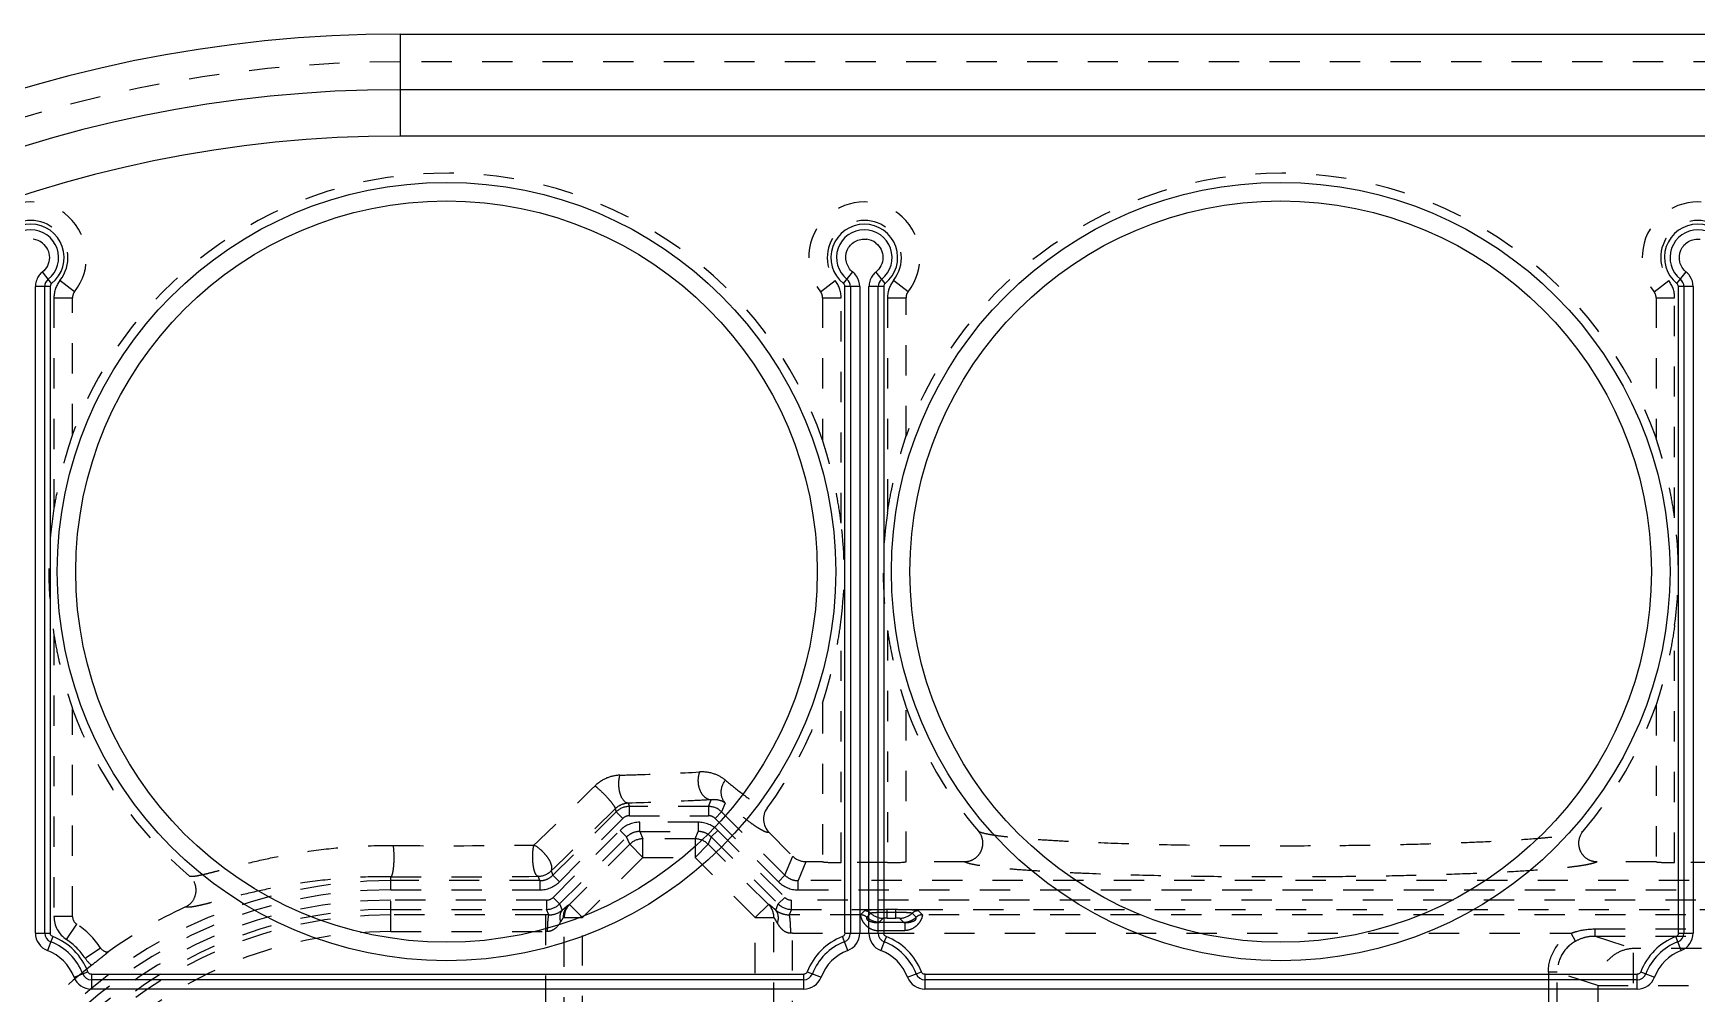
# Model space of a CAD drawing. Header units: millimetres. Extents: x -840 to 1682, y -9216 to -2117.
# Drawn here: x -454.7 to -364.9, y -2466.1 to -2414.3 of the extents above; entities that cross this region are included whole.
import ezdxf

# ---------------------------------------------------------------- set-up
doc = ezdxf.new("R2010")
doc.units = ezdxf.units.MM
doc.header["$LTSCALE"] = 16.335
doc.linetypes.add('HIDDEN', pattern=[0.2, 0.1, -0.1])
doc.layers.get('0').update_dxf_attribs({"linetype": 'CONTINUOUS'})
doc.layers.add('DEFAULT_2', color=8, linetype='HIDDEN')

msp = doc.modelspace()

# ---------------------------------------------------------------- linework, layer by layer
at = {"color": 7, "linetype": 'Continuous'}
for p, q in [((-434.881, -2414.331), (-434.881, -2419.831)), ((-434.881, -2414.331), (-294.881, -2414.331)), ((-294.881, -2417.331), (-434.881, -2417.331)), ((-294.881, -2419.831), (-434.881, -2419.831)), ((-453.68, -2427.793), (-454.18, -2427.168)), ((-410.968, -2427.793), (-410.468, -2427.168)), ((-408.718, -2427.793), (-409.218, -2427.168)), ((-366.006, -2427.793), (-365.506, -2427.168)), ((-453.755, -2427.949), (-454.555, -2427.949)), ((-454.555, -2462.839), (-454.555, -2427.951)), ((-454.055, -2462.839), (-454.055, -2427.949)), ((-453.755, -2427.949), (-453.755, -2462.839)), ((-410.893, -2462.827), (-410.893, -2427.949)), ((-410.093, -2427.949), (-410.893, -2427.949)), ((-410.593, -2427.949), (-410.593, -2462.839)), ((-410.093, -2427.949), (-410.093, -2462.839)), ((-408.793, -2427.949), (-409.593, -2427.949)), ((-409.593, -2462.839), (-409.593, -2427.951)), ((-409.093, -2462.839), (-409.093, -2427.949)), ((-408.793, -2427.949), (-408.793, -2462.839)), ((-365.931, -2462.827), (-365.931, -2427.949)), ((-365.131, -2427.949), (-365.931, -2427.949)), ((-365.631, -2427.949), (-365.631, -2462.839)), ((-365.131, -2427.949), (-365.131, -2462.839)), ((-454.555, -2462.839), (-453.755, -2462.839)), ((-453.616, -2463.029), (-453.678, -2463.163)), ((-410.736, -2463.773), (-411.021, -2463.026)), ((-410.893, -2462.839), (-410.093, -2462.839)), ((-409.593, -2462.839), (-408.793, -2462.839)), ((-408.654, -2463.029), (-408.716, -2463.163)), ((-365.774, -2463.773), (-366.059, -2463.026)), ((-365.931, -2462.839), (-365.131, -2462.839)), ((-453.678, -2463.163), (-453.912, -2463.773)), ((-408.716, -2463.163), (-408.95, -2463.773)), ((-452.469, -2465.215), (-451.722, -2464.929)), ((-412.922, -2464.92), (-412.788, -2464.982)), ((-407.508, -2465.215), (-406.76, -2464.929)), ((-367.96, -2464.92), (-367.826, -2464.982)), ((-451.535, -2465.058), (-451.535, -2465.858)), ((-413.112, -2465.358), (-451.535, -2465.358)), ((-451.524, -2465.058), (-413.112, -2465.058)), ((-413.112, -2465.858), (-413.112, -2465.058)), ((-412.788, -2464.982), (-412.178, -2465.215)), ((-406.573, -2465.058), (-406.573, -2465.858)), ((-368.15, -2465.358), (-406.573, -2465.358)), ((-406.562, -2465.058), (-368.15, -2465.058)), ((-368.15, -2465.858), (-368.15, -2465.058)), ((-367.826, -2464.982), (-367.216, -2465.215)), ((-413.112, -2465.858), (-451.535, -2465.858)), ((-368.15, -2465.858), (-406.573, -2465.858))]:
    msp.add_line(p, q, dxfattribs=at)
for centre, radius in [((-432.381, -2443.331), 21), ((-387.381, -2443.331), 21), ((-432.381, -2443.331), 20), ((-387.381, -2443.331), 20)]:
    msp.add_circle(centre, radius, dxfattribs=at)
for centre, radius, start, end in [((-434.881, -2485.831), 81.156, 90, 180), ((-434.881, -2485.831), 81.099, 90, 180), ((-434.881, -2485.831), 79.102, 90, 180), ((-434.881, -2485.831), 71.5, 90, 180), ((-434.881, -2485.831), 68.5, 90, 180), ((-434.881, -2485.831), 66, 90, 180), ((-454.805, -2426.388), 1.8, 308.68219, 231.31781), ((-454.805, -2426.388), 1.5, 308.68219, 231.31781), ((-454.805, -2426.388), 1, 51.31781, 82.37296), ((-409.843, -2426.388), 1.8, 308.68219, 231.31781), ((-409.843, -2426.388), 1.5, 308.68219, 231.31781), ((-409.843, -2426.388), 1, 51.31781, 82.37296), ((-364.881, -2426.388), 1.8, 308.68219, 231.31781), ((-364.881, -2426.388), 1.5, 308.68219, 231.31781), ((-453.575, -2427.937), 0.977, 132.51886, 145.70263), ((-453.596, -2427.915), 0.946, 128.68971, 132.48025), ((-411.083, -2427.943), 0.988, 34.42455, 51.31266), ((-408.613, -2427.937), 0.977, 132.51886, 145.70263), ((-408.634, -2427.915), 0.946, 128.68971, 132.48025), ((-366.121, -2427.943), 0.988, 34.42455, 51.31266), ((-453.538, -2427.951), 1.016, 163.10685, 179.9714), ((-453.56, -2427.946), 0.994, 145.775, 163.01794), ((-453.555, -2427.949), 0.5, 128.68219, 180), ((-453.555, -2427.949), 0.2, 128.68219, 180), ((-411.093, -2427.949), 0.2, 0, 51.31781), ((-411.093, -2427.949), 0.5, 0, 51.31781), ((-408.576, -2427.951), 1.016, 163.10685, 179.9714), ((-408.598, -2427.946), 0.994, 145.775, 163.01794), ((-408.593, -2427.949), 0.5, 128.68219, 180), ((-408.593, -2427.949), 0.2, 128.68219, 180), ((-366.131, -2427.949), 0.2, 0, 51.31781), ((-366.131, -2427.949), 0.5, 0, 51.31781), ((-453.555, -2462.839), 1, 180, 249.07517), ((-453.555, -2462.839), 0.5, 180, 249.07517), ((-454.805, -2466.108), 3.3, 20.92483, 68.98658), ((-409.843, -2466.108), 3.3, 110.92483, 158.98658), ((-411.093, -2462.839), 0.5, 290.92483, 0), ((-411.093, -2462.839), 1, 290.92483, 360), ((-408.593, -2462.839), 1, 180, 249.07517), ((-408.593, -2462.839), 0.5, 180, 249.07517), ((-409.843, -2466.108), 3.3, 20.92483, 68.98658), ((-364.881, -2466.108), 3.3, 110.92483, 158.98658), ((-366.131, -2462.839), 0.5, 290.92483, 0), ((-366.131, -2462.839), 1, 290.92483, 360), ((-454.805, -2466.108), 2.5, 20.92483, 69.07517), ((-454.805, -2466.108), 3, 20.92483, 69.07517), ((-409.843, -2466.108), 3, 110.92483, 159.07517), ((-409.843, -2466.108), 2.5, 110.92483, 159.07517), ((-409.843, -2466.108), 2.5, 20.92483, 69.07517), ((-409.843, -2466.108), 3, 20.92483, 69.07517), ((-364.881, -2466.108), 3, 110.92483, 159.07517), ((-364.881, -2466.108), 2.5, 110.92483, 159.07517), ((-451.535, -2464.858), 1, 200.92483, 270), ((-451.535, -2464.858), 0.5, 200.92483, 270), ((-413.112, -2464.858), 0.5, 270, 339.07517), ((-413.112, -2464.858), 1, 270, 339.07517), ((-406.573, -2464.858), 1, 200.92483, 270), ((-406.573, -2464.858), 0.5, 200.92483, 270), ((-368.15, -2464.858), 0.5, 270, 339.07517), ((-368.15, -2464.858), 1, 270, 339.07517)]:
    msp.add_arc(centre, radius, start, end, dxfattribs=at)
for points, knots in [([(-410.465, -2427.171), (-410.632, -2427.038), (-410.884, -2426.651), (-410.829, -2425.968), (-410.376, -2425.455), (-409.921, -2425.368), (-409.71, -2425.396)], [0, 0, 0, 0, 0.250108, 0.500026, 0.749952, 1, 1, 1, 1]), ([(-365.503, -2427.171), (-365.67, -2427.038), (-365.922, -2426.651), (-365.867, -2425.968), (-365.414, -2425.455), (-364.959, -2425.368), (-364.748, -2425.396)], [0, 0, 0, 0, 0.250108, 0.500026, 0.749952, 1, 1, 1, 1]), ([(-454.18, -2425.607), (-454.063, -2425.7), (-453.87, -2425.943), (-453.77, -2426.394), (-453.876, -2426.844), (-454.071, -2427.084), (-454.188, -2427.177)], [0, 0, 0, 0, 0.250023, 0.499961, 0.749909, 1, 1, 1, 1]), ([(-409.218, -2425.607), (-409.101, -2425.7), (-408.908, -2425.943), (-408.808, -2426.394), (-408.914, -2426.844), (-409.109, -2427.084), (-409.226, -2427.177)], [0, 0, 0, 0, 0.250023, 0.499961, 0.749909, 1, 1, 1, 1])]:
    msp.add_open_spline(points, degree=3, knots=knots, dxfattribs=at)
for points in [[(-410.093, -2427.949), (-410.093, -2427.752), (-410.155, -2427.548), (-410.266, -2427.385)], [(-365.131, -2427.949), (-365.131, -2427.752), (-365.194, -2427.548), (-365.305, -2427.385)], [(-453.736, -2462.923), (-453.748, -2462.897), (-453.755, -2462.868), (-453.755, -2462.839)], [(-453.687, -2462.988), (-453.708, -2462.97), (-453.724, -2462.948), (-453.736, -2462.923)], [(-453.621, -2463.027), (-453.646, -2463.019), (-453.668, -2463.005), (-453.687, -2462.988)], [(-410.949, -2462.978), (-410.969, -2462.999), (-410.994, -2463.015), (-411.021, -2463.026)], [(-410.893, -2462.827), (-410.89, -2462.881), (-410.912, -2462.939), (-410.949, -2462.978)], [(-408.774, -2462.923), (-408.786, -2462.897), (-408.793, -2462.868), (-408.793, -2462.839)], [(-408.726, -2462.988), (-408.746, -2462.97), (-408.762, -2462.948), (-408.774, -2462.923)], [(-408.659, -2463.027), (-408.684, -2463.019), (-408.706, -2463.005), (-408.726, -2462.988)], [(-365.987, -2462.978), (-366.007, -2462.999), (-366.032, -2463.015), (-366.059, -2463.026)], [(-365.931, -2462.827), (-365.928, -2462.881), (-365.95, -2462.939), (-365.987, -2462.978)], [(-451.674, -2465.002), (-451.695, -2464.982), (-451.712, -2464.956), (-451.722, -2464.929)], [(-412.923, -2464.925), (-412.931, -2464.949), (-412.945, -2464.972), (-412.962, -2464.991)], [(-406.713, -2465.002), (-406.733, -2464.982), (-406.75, -2464.956), (-406.76, -2464.929)], [(-367.961, -2464.925), (-367.969, -2464.949), (-367.983, -2464.972), (-368, -2464.991)], [(-451.524, -2465.058), (-451.577, -2465.061), (-451.636, -2465.039), (-451.674, -2465.002)], [(-413.027, -2465.039), (-413.053, -2465.051), (-413.083, -2465.058), (-413.112, -2465.058)], [(-412.962, -2464.991), (-412.98, -2465.011), (-413.003, -2465.028), (-413.027, -2465.039)], [(-406.562, -2465.058), (-406.615, -2465.061), (-406.674, -2465.039), (-406.713, -2465.002)], [(-368.065, -2465.039), (-368.092, -2465.051), (-368.121, -2465.058), (-368.15, -2465.058)], [(-368, -2464.991), (-368.018, -2465.011), (-368.041, -2465.028), (-368.065, -2465.039)]]:
    msp.add_open_spline(points, degree=3, dxfattribs=at)
at = {"layer": 'DEFAULT_2', "color": 8, "linetype": 'HIDDEN'}
for p, q in [((-294.881, -2415.831), (-434.881, -2415.831)), ((-452.447, -2428.243), (-453.233, -2427.625)), ((-412.2, -2428.243), (-411.414, -2427.625)), ((-407.486, -2428.243), (-408.271, -2427.625)), ((-367.238, -2428.243), (-366.452, -2427.625)), ((-453.555, -2428.553), (-453.555, -2439.915)), ((-453.555, -2428.553), (-452.555, -2428.553)), ((-452.555, -2435.914), (-452.555, -2428.553)), ((-412.093, -2428.553), (-412.093, -2436.233)), ((-412.093, -2428.553), (-411.093, -2428.553)), ((-411.093, -2440.72), (-411.093, -2428.553)), ((-408.593, -2428.553), (-408.593, -2440.16)), ((-408.593, -2428.553), (-407.593, -2428.553)), ((-407.593, -2436.018), (-407.593, -2428.553)), ((-367.131, -2428.553), (-367.131, -2436.125)), ((-367.131, -2428.553), (-366.131, -2428.553)), ((-366.131, -2440.427), (-366.131, -2428.553)), ((-411.093, -2459.035), (-411.093, -2445.942)), ((-453.555, -2446.748), (-453.555, -2461.932)), ((-408.593, -2446.502), (-408.593, -2459.035)), ((-366.131, -2459.035), (-366.131, -2446.236)), ((-412.093, -2450.43), (-412.093, -2458.983)), ((-367.131, -2450.538), (-367.131, -2458.983)), ((-452.555, -2461.932), (-452.555, -2450.749)), ((-407.593, -2458.983), (-407.593, -2450.644)), ((-422.59, -2455.827), (-422.517, -2456.005)), ((-418.245, -2456.005), (-418.096, -2455.644)), ((-417.34, -2455.818), (-417.539, -2456.297)), ((-423.223, -2456.297), (-426.639, -2459.714)), ((-422.87, -2456.65), (-426.286, -2460.067)), ((-423.289, -2456.137), (-423.223, -2456.297)), ((-423.223, -2456.297), (-422.87, -2456.65)), ((-422.517, -2456.504), (-422.517, -2456.005)), ((-418.245, -2456.005), (-422.517, -2456.005)), ((-422.517, -2456.504), (-418.245, -2456.504)), ((-421.957, -2457.356), (-421.957, -2456.856)), ((-418.804, -2456.856), (-421.957, -2456.856)), ((-418.805, -2456.856), (-418.805, -2457.356)), ((-418.245, -2456.005), (-418.245, -2456.504)), ((-417.892, -2456.65), (-417.539, -2456.297)), ((-414.475, -2460.067), (-417.892, -2456.65)), ((-414.122, -2459.714), (-417.539, -2456.297)), ((-426.631, -2460.91), (-423.016, -2457.295)), ((-426.278, -2461.263), (-422.663, -2457.648)), ((-423.016, -2457.295), (-422.663, -2457.648)), ((-422.499, -2458.045), (-422.663, -2457.648)), ((-421.957, -2457.356), (-421.792, -2457.753)), ((-421.957, -2457.356), (-418.805, -2457.356)), ((-421.792, -2458.752), (-421.792, -2457.753)), ((-418.969, -2457.753), (-421.792, -2457.753)), ((-418.969, -2457.753), (-418.805, -2457.356)), ((-418.969, -2457.753), (-418.969, -2458.752)), ((-418.098, -2457.648), (-418.263, -2458.045)), ((-418.098, -2457.648), (-417.745, -2457.295)), ((-418.098, -2457.648), (-414.483, -2461.263)), ((-417.745, -2457.295), (-414.13, -2460.91)), ((-414.991, -2457.397), (-413.699, -2458.69)), ((-422.499, -2458.045), (-425.742, -2461.289)), ((-422.499, -2458.045), (-421.792, -2458.752)), ((-418.969, -2458.752), (-418.263, -2458.045)), ((-415.02, -2461.289), (-418.263, -2458.045)), ((-426.736, -2459.479), (-426.639, -2459.714)), ((-421.792, -2458.752), (-425.036, -2461.995)), ((-421.792, -2458.752), (-418.969, -2458.752)), ((-415.726, -2461.995), (-418.969, -2458.752)), ((-414.122, -2459.714), (-413.699, -2458.69)), ((-412.992, -2458.983), (-413.416, -2460.006)), ((-412.093, -2458.983), (-412.992, -2458.983)), ((-408.593, -2459.035), (-411.093, -2459.035)), ((-404.447, -2458.983), (-407.593, -2458.983)), ((-367.131, -2458.983), (-370.315, -2458.983)), ((-363.631, -2459.035), (-366.131, -2459.035)), ((-435.381, -2460.505), (-435.381, -2459.796)), ((-427.345, -2460.006), (-435.381, -2460.006)), ((-427.345, -2460.006), (-427.442, -2459.771)), ((-427.345, -2460.006), (-427.345, -2460.505)), ((-426.286, -2460.067), (-426.639, -2459.714)), ((-414.122, -2459.714), (-414.475, -2460.067)), ((-413.416, -2460.505), (-413.416, -2460.006)), ((-316.345, -2460.006), (-413.416, -2460.006)), ((-435.381, -2460.505), (-427.345, -2460.505)), ((-435.381, -2462.752), (-435.381, -2461.056)), ((-426.984, -2461.056), (-435.381, -2461.056)), ((-426.984, -2461.056), (-426.984, -2461.556)), ((-426.278, -2461.263), (-426.631, -2460.91)), ((-426.278, -2461.263), (-426.138, -2461.602)), ((-425.742, -2461.289), (-425.748, -2461.287)), ((-425.036, -2461.995), (-425.742, -2461.289)), ((-415.02, -2461.289), (-415.726, -2461.995)), ((-415.014, -2461.287), (-415.02, -2461.289)), ((-414.622, -2461.598), (-414.483, -2461.263)), ((-414.13, -2460.91), (-414.483, -2461.263)), ((-413.777, -2461.556), (-413.777, -2461.056)), ((-315.984, -2461.056), (-413.777, -2461.056)), ((-413.416, -2460.505), (-316.345, -2460.505)), ((-452.555, -2461.932), (-453.555, -2461.932)), ((-435.381, -2461.556), (-426.984, -2461.556)), ((-427.039, -2461.853), (-435.381, -2461.853)), ((-427.039, -2461.853), (-427.039, -2471.331)), ((-426.861, -2461.853), (-426.984, -2461.556)), ((-426.079, -2461.993), (-425.036, -2461.995)), ((-426.04, -2471.199), (-426.04, -2461.993)), ((-426.034, -2461.995), (-426.04, -2461.993)), ((-425.036, -2471.125), (-425.036, -2461.995)), ((-415.726, -2471.536), (-415.726, -2461.995)), ((-415.726, -2461.995), (-414.727, -2461.995)), ((-414.722, -2461.993), (-414.727, -2461.995)), ((-414.727, -2470.406), (-414.727, -2461.995)), ((-413.777, -2461.556), (-413.899, -2461.848)), ((-413.777, -2461.556), (-315.984, -2461.556)), ((-413.723, -2471.396), (-413.723, -2461.848)), ((-410.051, -2461.848), (-413.723, -2461.848)), ((-410.051, -2461.848), (-409.835, -2461.632)), ((-409.496, -2461.766), (-409.711, -2461.981)), ((-408.817, -2462.034), (-409.033, -2462.249)), ((-408.617, -2462.024), (-408.617, -2461.572)), ((-408.144, -2461.572), (-408.617, -2461.572)), ((-408.144, -2461.723), (-408.617, -2461.723)), ((-408.617, -2462.024), (-408.144, -2462.024)), ((-408.144, -2462.024), (-408.144, -2461.572)), ((-407.729, -2462.249), (-407.944, -2462.034)), ((-407.05, -2461.981), (-407.266, -2461.766)), ((-406.926, -2461.632), (-406.71, -2461.848)), ((-323.051, -2461.848), (-406.71, -2461.848)), ((-452.88, -2463.185), (-452.33, -2462.35)), ((-435.381, -2462.752), (-427.039, -2462.752)), ((-413.723, -2462.847), (-410.893, -2462.839)), ((-410.093, -2462.839), (-409.593, -2462.839)), ((-409.107, -2462.273), (-409.107, -2462.697)), ((-407.655, -2462.273), (-409.107, -2462.273)), ((-409.107, -2462.697), (-407.655, -2462.697)), ((-408.793, -2462.839), (-371.721, -2462.847)), ((-407.655, -2462.273), (-407.655, -2462.697)), ((-371.476, -2463.27), (-371.721, -2462.847)), ((-370.425, -2462.993), (-370.425, -2462.612)), ((-370.425, -2462.612), (-359.336, -2462.612)), ((-370.425, -2462.993), (-359.336, -2462.993)), ((-370.425, -2462.993), (-368.346, -2463.672)), ((-451.881, -2464.183), (-451.046, -2463.633)), ((-368.346, -2472.063), (-368.346, -2463.672)), ((-361.415, -2463.672), (-368.346, -2463.672)), ((-372.944, -2464.951), (-372.944, -2470.399)), ((-372.461, -2464.951), (-372.944, -2464.951)), ((-372.461, -2470.399), (-372.461, -2464.951)), ((-370.278, -2465.664), (-372.461, -2464.951)), ((-370.278, -2465.664), (-370.278, -2471.435)), ((-370.278, -2465.664), (-359.484, -2465.664))]:
    msp.add_line(p, q, dxfattribs=at)
for centre, radius, start, end in [((-434.881, -2485.831), 80.657, 90, 180), ((-434.881, -2485.831), 80.158, 90, 180), ((-434.881, -2485.831), 79.659, 90, 180), ((-434.881, -2485.831), 79.603, 90, 180), ((-434.881, -2485.831), 70, 90, 180), ((-432.381, -2443.331), 21.494, 19.28489, 159.81272), ((-387.381, -2443.331), 21.494, 19.59012, 160.10915), ((-454.805, -2426.388), 3, 321.78679, 218.21321), ((-409.843, -2426.388), 3, 321.78679, 218.21321), ((-364.881, -2426.388), 3, 321.78679, 218.21321), ((-454.805, -2426.388), 2, 321.78679, 218.21321), ((-409.843, -2426.388), 2, 321.78679, 218.21321), ((-364.881, -2426.388), 2, 321.78679, 218.21321), ((-452.055, -2428.553), 1.5, 141.78679, 180), ((-412.593, -2428.553), 1.5, 0, 38.21321), ((-407.093, -2428.553), 1.5, 141.78679, 180), ((-367.631, -2428.553), 1.5, 0, 38.21321), ((-452.055, -2428.553), 0.5, 141.78679, 180), ((-412.593, -2428.553), 0.5, 0, 38.21321), ((-407.093, -2428.553), 0.5, 141.78679, 180), ((-367.631, -2428.553), 0.5, 0, 38.21321), ((-432.381, -2443.331), 21.448, 170.83475, 189.16525), ((-432.381, -2443.331), 21.448, 353.00793, 6.99207), ((-387.381, -2443.331), 21.448, 171.49761, 188.50239), ((-387.381, -2443.331), 21.448, 352.21628, 7.78372), ((-432.381, -2443.331), 21.494, 323.56583, 340.71511), ((-387.381, -2443.331), 21.494, 319.35698, 340.40988), ((-432.381, -2443.331), 21.494, 200.18728, 229.83734), ((-387.381, -2443.331), 21.494, 199.89085, 220.64302), ((-621.555, -2254.819), 280.913, 313.64778, 314.58357), ((-638.675, -2237.447), 306.947, 313.66755, 314.5638), ((-422.516, -2457.005), 1, 90.0294, 134.9706), ((-421.957, -2458.355), 1.499, 90.01132, 134.98433), ((-422.517, -2457.003), 0.499, 89.99631, 135.00324), ((-418.805, -2458.355), 1.499, 45.01132, 89.98433), ((-418.245, -2457.005), 1, 45.0294, 89.9706), ((-418.245, -2457.003), 0.499, 44.99631, 90.00324), ((-414.284, -2456.691), 1, 143.51618, 224.97039), ((-421.791, -2458.754), 1.001, 90.06447, 134.93672), ((-418.97, -2458.754), 1.001, 45.06447, 89.93553), ((-404.45, -2457.985), 1.002, 0.20299, 40.71286), ((-370.312, -2457.985), 1.002, 139.28974, 179.78395), ((-432.393, -2150.697), 307.425, 269.46797, 270.88174), ((-427.444, -2458.77), 1.001, 270.06447, 314.93553), ((-435.381, -2485.331), 25.325, 90, 180), ((-432.381, -2142.138), 317.671, 269.45895, 270.89076), ((-427.345, -2459.007), 1.498, 269.99916, 314.99869), ((-413.416, -2459.006), 1.499, 225.02196, 269.98343), ((-435.381, -2485.331), 24.826, 90, 180), ((-435.381, -2485.331), 24.275, 90, 180), ((-426.984, -2460.557), 0.499, 269.99677, 315.00363), ((-426.985, -2460.556), 1, 270.0296, 314.96371), ((-425.033, -2461.996), 1.001, 135.06447, 179.93553), ((-415.72, -2461.993), 0.999, 0.0032, 44.99436), ((-413.777, -2460.556), 1, 225.02942, 269.97058), ((-413.777, -2460.557), 0.499, 224.99658, 270.00389), ((-435.381, -2485.331), 23.776, 90, 180), ((-435.381, -2485.331), 23.478, 90, 180), ((-452.055, -2461.932), 1.5, 180, 236.63299), ((-452.055, -2461.932), 0.5, 180, 236.63299), ((-435.381, -2485.331), 26.349, 114.88058, 125.41735), ((-427.041, -2498.939), 37.086, 89.72208, 89.99655), ((-413.718, -2502.032), 40.184, 90.00688, 90.25724), ((-410.052, -2462.35), 0.501, 47.23591, 89.93066), ((-409.837, -2462.133), 0.501, 47.09399, 89.82776), ((-408.814, -2461.033), 1.001, 227.09959, 269.82792), ((-406.925, -2462.133), 0.501, 90.17208, 132.9059), ((-406.711, -2462.348), 0.5, 89.98193, 132.85142), ((-435.381, -2485.331), 22.579, 90, 180), ((-454.805, -2466.108), 4.5, 33.36701, 56.63299), ((-427.039, -2472.777), 10.025, 89.46615, 90.00052), ((-413.723, -2472.4), 9.554, 90.00177, 90.52825), ((-454.805, -2466.108), 3.5, 33.36701, 56.63299), ((-450.629, -2463.358), 0.5, 213.36701, 267.49679), ((-435.381, -2485.331), 26.296, 127.85025, 142.7868), ((-450.629, -2463.358), 1.5, 213.36701, 233.73173)]:
    msp.add_arc(centre, radius, start, end, dxfattribs=at)
for centre, major_axis, ratio, start_param, end_param in [((-412.991, -2457.981), (-0.383, -0.925), 0.998395, -0.392131, 0.392131), ((-411.093, -2458.983), (1, 0), 0.052408, -3.141593, -1.570796), ((-408.593, -2458.983), (1, 0), 0.052408, -1.570796, 0), ((-366.131, -2458.983), (1, 0), 0.052408, -3.141593, -1.570796)]:
    msp.add_ellipse(centre, major_axis=major_axis, ratio=ratio, start_param=start_param, end_param=end_param, dxfattribs=at)
for points, knots in [([(-452.555, -2435.914), (-452.555, -2435.926), (-452.569, -2435.961), (-452.587, -2436.029), (-452.618, -2436.121), (-452.664, -2436.266), (-452.726, -2436.461), (-452.802, -2436.707), (-452.878, -2436.961), (-452.979, -2437.308), (-453.099, -2437.748), (-453.232, -2438.284), (-453.394, -2439.004), (-453.496, -2439.55), (-453.555, -2439.915)], [0, 0, 0, 0, 0.008683, 0.027211, 0.05131, 0.078518, 0.137848, 0.20058, 0.265065, 0.330563, 0.463208, 0.596952, 0.731165, 1, 1, 1, 1]), ([(-411.093, -2440.72), (-411.142, -2440.315), (-411.234, -2439.708), (-411.389, -2438.906), (-411.52, -2438.31), (-411.641, -2437.818), (-411.744, -2437.43), (-411.824, -2437.144), (-411.904, -2436.867), (-411.97, -2436.645), (-412.021, -2436.478), (-412.053, -2436.371), (-412.077, -2436.295), (-412.088, -2436.251), (-412.093, -2436.237), (-412.093, -2436.233)], [0, 0, 0, 0, 0.266399, 0.399478, 0.532229, 0.664156, 0.729476, 0.793982, 0.857055, 0.917282, 0.945286, 0.970515, 0.990442, 0.996917, 1, 1, 1, 1]), ([(-408.593, -2440.16), (-408.536, -2439.783), (-408.437, -2439.22), (-408.278, -2438.476), (-408.145, -2437.923), (-408.025, -2437.468), (-407.923, -2437.109), (-407.846, -2436.846), (-407.769, -2436.591), (-407.706, -2436.388), (-407.658, -2436.236), (-407.628, -2436.14), (-407.607, -2436.073), (-407.597, -2436.035), (-407.593, -2436.022), (-407.593, -2436.018)], [0, 0, 0, 0, 0.268055, 0.401907, 0.535335, 0.667755, 0.7332, 0.797696, 0.860542, 0.920167, 0.947633, 0.972091, 0.991051, 0.997106, 1, 1, 1, 1]), ([(-366.131, -2440.427), (-366.184, -2440.036), (-366.28, -2439.453), (-366.437, -2438.682), (-366.569, -2438.109), (-366.69, -2437.637), (-366.792, -2437.264), (-366.87, -2436.991), (-366.948, -2436.726), (-367.013, -2436.514), (-367.062, -2436.355), (-367.093, -2436.254), (-367.116, -2436.183), (-367.126, -2436.142), (-367.131, -2436.129), (-367.131, -2436.125)], [0, 0, 0, 0, 0.267252, 0.40073, 0.533832, 0.666016, 0.731402, 0.795907, 0.858868, 0.918789, 0.946517, 0.971347, 0.990766, 0.997019, 1, 1, 1, 1]), ([(-412.093, -2450.43), (-412.093, -2450.425), (-412.088, -2450.411), (-412.077, -2450.368), (-412.053, -2450.292), (-412.021, -2450.184), (-411.97, -2450.018), (-411.904, -2449.795), (-411.824, -2449.518), (-411.744, -2449.233), (-411.641, -2448.845), (-411.52, -2448.353), (-411.389, -2447.757), (-411.234, -2446.955), (-411.142, -2446.348), (-411.093, -2445.942)], [0, 0, 0, 0, 0.003083, 0.009558, 0.029485, 0.054714, 0.082718, 0.142945, 0.206018, 0.270524, 0.335844, 0.467771, 0.600522, 0.733601, 1, 1, 1, 1]), ([(-453.555, -2446.748), (-453.496, -2447.113), (-453.394, -2447.658), (-453.232, -2448.379), (-453.099, -2448.914), (-452.979, -2449.355), (-452.878, -2449.702), (-452.802, -2449.956), (-452.726, -2450.201), (-452.664, -2450.397), (-452.618, -2450.542), (-452.587, -2450.634), (-452.569, -2450.701), (-452.555, -2450.737), (-452.555, -2450.749)], [0, 0, 0, 0, 0.268835, 0.403048, 0.536792, 0.669437, 0.734935, 0.79942, 0.862152, 0.921482, 0.94869, 0.972788, 0.991317, 1, 1, 1, 1]), ([(-408.593, -2446.502), (-408.536, -2446.879), (-408.437, -2447.442), (-408.278, -2448.187), (-408.145, -2448.739), (-408.025, -2449.195), (-407.923, -2449.554), (-407.846, -2449.817), (-407.769, -2450.072), (-407.706, -2450.275), (-407.658, -2450.426), (-407.628, -2450.522), (-407.607, -2450.59), (-407.597, -2450.628), (-407.593, -2450.64), (-407.593, -2450.644)], [0, 0, 0, 0, 0.268055, 0.401906, 0.535335, 0.667755, 0.733199, 0.797696, 0.860541, 0.920166, 0.947632, 0.97209, 0.991051, 0.997106, 1, 1, 1, 1]), ([(-366.131, -2446.236), (-366.184, -2446.626), (-366.28, -2447.21), (-366.437, -2447.981), (-366.569, -2448.554), (-366.69, -2449.026), (-366.792, -2449.398), (-366.87, -2449.672), (-366.948, -2449.937), (-367.013, -2450.149), (-367.062, -2450.307), (-367.093, -2450.409), (-367.116, -2450.48), (-367.126, -2450.52), (-367.131, -2450.534), (-367.131, -2450.538)], [0, 0, 0, 0, 0.267252, 0.40073, 0.533832, 0.666016, 0.731402, 0.795907, 0.858868, 0.918789, 0.946517, 0.971347, 0.990766, 0.997019, 1, 1, 1, 1]), ([(-423.026, -2454.317), (-422.639, -2454.306), (-421.206, -2454.259), (-419.775, -2454.199), (-418.73, -2454.143)], [0, 0, 0, 0, 0.270204, 1, 1, 1, 1]), ([(-418.73, -2454.143), (-418.743, -2454.176), (-418.794, -2454.326), (-418.815, -2454.486), (-418.815, -2454.609)], [0, 0, 0, 0, 0.224142, 1, 1, 1, 1]), ([(-417.334, -2454.588), (-417.509, -2454.444), (-417.953, -2454.197), (-418.46, -2454.128), (-418.73, -2454.143)], [0, 0, 0, 0, 0.455804, 1, 1, 1, 1]), ([(-423.026, -2454.317), (-423.264, -2454.324), (-423.759, -2454.433), (-424.188, -2454.71), (-424.368, -2454.893)], [0, 0, 0, 0, 0.482197, 1, 1, 1, 1]), ([(-424.368, -2454.893), (-424.337, -2454.917), (-424.185, -2455.043), (-424.04, -2455.179), (-423.929, -2455.29)], [0, 0, 0, 0, 0.200418, 1, 1, 1, 1]), ([(-423.084, -2454.782), (-423.084, -2454.739), (-423.079, -2454.583), (-423.055, -2454.426), (-423.026, -2454.317)], [0, 0, 0, 0, 0.275912, 1, 1, 1, 1]), ([(-422.59, -2455.827), (-422.734, -2455.813), (-422.894, -2455.62), (-422.993, -2455.377), (-423.064, -2455.123), (-423.084, -2454.92), (-423.084, -2454.782)], [0, 0, 0, 0, 0.356372, 0.500385, 0.661061, 1, 1, 1, 1]), ([(-418.815, -2454.609), (-418.815, -2454.744), (-418.777, -2455.01), (-418.614, -2455.351), (-418.373, -2455.58), (-418.181, -2455.64), (-418.096, -2455.644)], [0, 0, 0, 0, 0.294318, 0.577532, 0.813836, 1, 1, 1, 1]), ([(-417.34, -2455.818), (-417.474, -2455.676), (-417.646, -2455.228), (-417.48, -2454.779), (-417.334, -2454.588)], [0, 0, 0, 0, 0.448299, 1, 1, 1, 1]), ([(-417.334, -2454.588), (-417.045, -2454.827), (-416.538, -2455.237), (-415.932, -2455.688), (-415.551, -2455.935), (-415.348, -2456.045), (-415.204, -2456.103), (-415.115, -2456.111), (-415.088, -2456.097)], [0, 0, 0, 0, 0.411043, 0.715508, 0.826576, 0.910106, 0.96681, 1, 1, 1, 1]), ([(-423.929, -2455.29), (-423.832, -2455.387), (-423.656, -2455.573), (-423.448, -2455.825), (-423.327, -2456.001), (-423.287, -2456.095), (-423.285, -2456.127), (-423.289, -2456.137)], [0, 0, 0, 0, 0.383038, 0.711751, 0.916569, 0.97043, 1, 1, 1, 1]), ([(-422.59, -2455.827), (-422.713, -2455.834), (-422.971, -2455.895), (-423.192, -2456.042), (-423.289, -2456.137)], [0, 0, 0, 0, 0.47609, 1, 1, 1, 1]), ([(-418.096, -2455.644), (-418.438, -2455.663), (-419.935, -2455.738), (-421.434, -2455.792), (-422.59, -2455.827)], [0, 0, 0, 0, 0.22849, 1, 1, 1, 1]), ([(-417.34, -2455.818), (-417.437, -2455.753), (-417.683, -2455.646), (-417.951, -2455.629), (-418.096, -2455.644)], [0, 0, 0, 0, 0.445812, 1, 1, 1, 1]), ([(-414.991, -2457.398), (-415.02, -2457.412), (-415.113, -2457.403), (-415.265, -2457.341), (-415.477, -2457.225), (-415.744, -2457.053), (-416.068, -2456.823), (-416.612, -2456.413), (-417.039, -2456.067), (-417.34, -2455.818)], [0, 0, 0, 0, 0.033505, 0.090538, 0.174289, 0.285446, 0.424002, 0.589716, 1, 1, 1, 1]), ([(-421.957, -2457.356), (-422.087, -2457.356), (-422.349, -2457.409), (-422.571, -2457.556), (-422.663, -2457.648)], [0, 0, 0, 0, 0.499975, 1, 1, 1, 1]), ([(-418.098, -2457.648), (-418.19, -2457.556), (-418.413, -2457.409), (-418.675, -2457.356), (-418.805, -2457.356)], [0, 0, 0, 0, 0.499975, 1, 1, 1, 1]), ([(-403.69, -2457.331), (-403.663, -2457.35), (-403.59, -2457.384), (-403.383, -2457.45), (-403.011, -2457.524), (-402.436, -2457.606), (-401.693, -2457.684), (-400.79, -2457.76), (-399.738, -2457.83), (-398.547, -2457.895), (-396.724, -2457.975), (-394.211, -2458.052), (-390.996, -2458.108), (-387.62, -2458.129), (-385.332, -2458.118), (-384.187, -2458.106)], [0, 0, 0, 0, 0.005052, 0.012249, 0.033258, 0.063073, 0.10142, 0.147923, 0.202068, 0.263269, 0.330841, 0.482043, 0.648973, 0.824212, 1, 1, 1, 1]), ([(-384.187, -2458.106), (-383.337, -2458.098), (-381.687, -2458.074), (-379.308, -2458.015), (-377.142, -2457.939), (-375.244, -2457.846), (-373.855, -2457.753), (-372.915, -2457.669), (-372.35, -2457.607), (-371.883, -2457.543), (-371.517, -2457.479), (-371.257, -2457.415), (-371.118, -2457.363), (-371.071, -2457.331)], [0, 0, 0, 0, 0.193716, 0.376035, 0.542153, 0.68772, 0.808957, 0.859453, 0.902743, 0.938583, 0.966768, 0.987202, 1, 1, 1, 1]), ([(-446.244, -2459.758), (-446.206, -2459.772), (-446.099, -2459.777), (-445.907, -2459.757), (-445.642, -2459.706), (-445.305, -2459.627), (-444.892, -2459.521), (-444.187, -2459.336), (-443.111, -2459.056), (-441.575, -2458.709), (-439.72, -2458.384), (-437.575, -2458.151), (-436.047, -2458.102), (-435.247, -2458.11)], [0, 0, 0, 0, 0.010807, 0.028036, 0.052106, 0.083178, 0.121347, 0.166677, 0.278996, 0.420245, 0.58975, 0.784985, 1, 1, 1, 1]), ([(-435.206, -2458.746), (-435.206, -2458.688), (-435.209, -2458.475), (-435.224, -2458.263), (-435.247, -2458.11)], [0, 0, 0, 0, 0.271878, 1, 1, 1, 1]), ([(-427.731, -2458.723), (-427.731, -2458.664), (-427.725, -2458.451), (-427.701, -2458.237), (-427.662, -2458.087)], [0, 0, 0, 0, 0.272605, 1, 1, 1, 1]), ([(-427.183, -2458.446), (-427.221, -2458.409), (-427.367, -2458.272), (-427.531, -2458.153), (-427.662, -2458.087)], [0, 0, 0, 0, 0.267379, 1, 1, 1, 1]), ([(-426.736, -2459.479), (-426.698, -2459.431), (-426.681, -2459.318), (-426.71, -2459.171), (-426.78, -2458.977), (-426.933, -2458.724), (-427.092, -2458.538), (-427.183, -2458.446)], [0, 0, 0, 0, 0.15525, 0.259319, 0.381988, 0.673748, 1, 1, 1, 1]), ([(-404.447, -2458.983), (-404.316, -2458.983), (-404.053, -2458.931), (-403.72, -2458.708), (-403.498, -2458.375), (-403.447, -2458.112), (-403.448, -2457.981)], [0, 0, 0, 0, 0.250021, 0.500041, 0.750019, 1, 1, 1, 1]), ([(-371.314, -2457.981), (-371.314, -2458.112), (-371.263, -2458.375), (-371.042, -2458.709), (-370.708, -2458.93), (-370.445, -2458.983), (-370.315, -2458.983)], [0, 0, 0, 0, 0.249966, 0.499871, 0.749957, 1, 1, 1, 1]), ([(-435.381, -2459.796), (-435.366, -2459.791), (-435.336, -2459.756), (-435.288, -2459.639), (-435.245, -2459.42), (-435.213, -2459.104), (-435.205, -2458.871), (-435.206, -2458.746)], [0, 0, 0, 0, 0.043767, 0.117778, 0.3539, 0.652534, 1, 1, 1, 1]), ([(-427.442, -2459.771), (-427.49, -2459.763), (-427.554, -2459.686), (-427.608, -2459.569), (-427.669, -2459.379), (-427.718, -2459.094), (-427.731, -2458.852), (-427.731, -2458.723)], [0, 0, 0, 0, 0.129644, 0.229855, 0.353259, 0.65619, 1, 1, 1, 1]), ([(-384.038, -2459.792), (-385.236, -2459.805), (-387.629, -2459.816), (-391.16, -2459.794), (-394.522, -2459.735), (-397.151, -2459.654), (-399.057, -2459.571), (-400.303, -2459.504), (-401.405, -2459.43), (-402.35, -2459.351), (-403.129, -2459.269), (-403.732, -2459.183), (-404.123, -2459.106), (-404.34, -2459.038), (-404.418, -2459.002), (-404.447, -2458.983)], [0, 0, 0, 0, 0.175704, 0.350861, 0.517702, 0.668835, 0.736383, 0.797576, 0.851727, 0.898257, 0.936652, 0.966537, 0.98764, 0.99489, 1, 1, 1, 1]), ([(-370.315, -2458.983), (-370.364, -2459.016), (-370.511, -2459.069), (-370.785, -2459.137), (-371.169, -2459.204), (-371.658, -2459.27), (-372.251, -2459.335), (-373.234, -2459.423), (-374.688, -2459.52), (-376.672, -2459.617), (-378.938, -2459.697), (-381.424, -2459.758), (-383.149, -2459.783), (-384.038, -2459.792)], [0, 0, 0, 0, 0.012926, 0.033471, 0.061745, 0.097653, 0.140984, 0.191497, 0.312727, 0.458243, 0.62422, 0.806458, 1, 1, 1, 1]), ([(-446.466, -2461.428), (-446.316, -2461.359), (-446.047, -2461.139), (-445.855, -2460.66), (-445.915, -2460.146), (-446.117, -2459.865), (-446.244, -2459.758)], [0, 0, 0, 0, 0.250075, 0.499998, 0.749932, 1, 1, 1, 1]), ([(-435.381, -2459.796), (-436.196, -2459.788), (-437.748, -2459.837), (-439.923, -2460.074), (-441.793, -2460.4), (-443.334, -2460.746), (-444.41, -2461.022), (-445.113, -2461.204), (-445.525, -2461.307), (-445.862, -2461.383), (-446.128, -2461.432), (-446.32, -2461.45), (-446.428, -2461.443), (-446.466, -2461.428)], [0, 0, 0, 0, 0.217481, 0.413823, 0.583211, 0.723605, 0.834818, 0.879626, 0.917347, 0.948074, 0.971928, 0.989093, 1, 1, 1, 1]), ([(-427.345, -2460.006), (-427.215, -2460.006), (-426.954, -2459.953), (-426.731, -2459.805), (-426.639, -2459.714)], [0, 0, 0, 0, 0.500007, 1, 1, 1, 1]), ([(-414.122, -2459.714), (-414.031, -2459.805), (-413.808, -2459.953), (-413.546, -2460.006), (-413.416, -2460.006)], [0, 0, 0, 0, 0.500152, 1, 1, 1, 1]), ([(-426.138, -2461.602), (-426.109, -2461.576), (-426.015, -2461.492), (-425.92, -2461.409), (-425.85, -2461.357)], [0, 0, 0, 0, 0.309246, 1, 1, 1, 1]), ([(-425.85, -2461.357), (-425.889, -2461.398), (-426.027, -2461.581), (-426.089, -2461.821), (-426.079, -2461.993)], [0, 0, 0, 0, 0.246151, 1, 1, 1, 1]), ([(-426.079, -2461.993), (-426.064, -2461.863), (-425.997, -2461.603), (-425.843, -2461.38), (-425.748, -2461.287)], [0, 0, 0, 0, 0.494823, 1, 1, 1, 1]), ([(-425.747, -2461.287), (-425.839, -2461.378), (-425.987, -2461.601), (-426.04, -2461.863), (-426.04, -2461.993)], [0, 0, 0, 0, 0.499889, 1, 1, 1, 1]), ([(-425.85, -2461.357), (-425.839, -2461.349), (-425.806, -2461.324), (-425.771, -2461.301), (-425.747, -2461.287)], [0, 0, 0, 0, 0.331579, 1, 1, 1, 1]), ([(-414.622, -2461.598), (-414.671, -2461.553), (-414.76, -2461.475), (-414.866, -2461.385), (-414.934, -2461.332), (-414.971, -2461.305), (-414.995, -2461.291), (-415.01, -2461.285), (-415.014, -2461.287)], [0, 0, 0, 0, 0.396155, 0.708056, 0.825532, 0.913989, 0.971913, 1, 1, 1, 1]), ([(-426.861, -2461.853), (-426.869, -2461.858), (-426.88, -2461.886), (-426.894, -2461.939), (-426.908, -2462.026), (-426.92, -2462.141), (-426.931, -2462.279), (-426.941, -2462.485), (-426.945, -2462.645), (-426.945, -2462.752)], [0, 0, 0, 0, 0.029761, 0.091099, 0.187779, 0.316901, 0.472865, 0.645694, 1, 1, 1, 1]), ([(-426.23, -2462.237), (-426.306, -2462.367), (-426.448, -2462.554), (-426.71, -2462.718), (-426.867, -2462.753), (-426.945, -2462.752)], [0, 0, 0, 0, 0.490419, 0.744856, 1, 1, 1, 1]), ([(-426.861, -2461.853), (-426.775, -2461.855), (-426.516, -2461.827), (-426.271, -2461.711), (-426.138, -2461.602)], [0, 0, 0, 0, 0.332565, 1, 1, 1, 1]), ([(-426.138, -2461.601), (-426.207, -2461.678), (-426.297, -2461.896), (-426.265, -2462.124), (-426.23, -2462.237)], [0, 0, 0, 0, 0.462946, 1, 1, 1, 1]), ([(-426.079, -2461.993), (-426.089, -2462.007), (-426.142, -2462.087), (-426.19, -2462.169), (-426.23, -2462.237)], [0, 0, 0, 0, 0.18221, 1, 1, 1, 1]), ([(-414.526, -2462.304), (-414.55, -2462.261), (-414.593, -2462.183), (-414.646, -2462.094), (-414.68, -2462.041), (-414.699, -2462.013), (-414.709, -2462), (-414.72, -2461.991), (-414.722, -2461.993)], [0, 0, 0, 0, 0.403554, 0.719448, 0.83729, 0.924629, 0.978932, 1, 1, 1, 1]), ([(-414.622, -2461.598), (-414.535, -2461.668), (-414.308, -2461.801), (-414.045, -2461.85), (-413.899, -2461.848)], [0, 0, 0, 0, 0.433654, 1, 1, 1, 1]), ([(-414.526, -2462.304), (-414.485, -2462.178), (-414.448, -2461.926), (-414.546, -2461.682), (-414.622, -2461.598)], [0, 0, 0, 0, 0.538548, 1, 1, 1, 1]), ([(-413.811, -2462.847), (-413.811, -2462.728), (-413.815, -2462.551), (-413.826, -2462.321), (-413.836, -2462.167), (-413.85, -2462.04), (-413.864, -2461.944), (-413.878, -2461.885), (-413.89, -2461.854), (-413.899, -2461.848)], [0, 0, 0, 0, 0.354703, 0.527703, 0.683793, 0.812968, 0.909602, 0.970742, 1, 1, 1, 1]), ([(-410.051, -2461.848), (-410.053, -2461.852), (-410.052, -2461.866), (-410.049, -2461.892), (-410.041, -2461.932), (-410.02, -2462.008), (-409.975, -2462.13), (-409.882, -2462.288), (-409.738, -2462.444), (-409.495, -2462.626), (-409.261, -2462.697), (-409.107, -2462.697)], [0, 0, 0, 0, 0.009515, 0.028953, 0.058368, 0.097497, 0.202843, 0.339239, 0.496292, 0.662916, 1, 1, 1, 1]), ([(-408.617, -2461.572), (-408.768, -2461.572), (-408.987, -2461.574), (-409.267, -2461.581), (-409.447, -2461.588), (-409.597, -2461.597), (-409.713, -2461.606), (-409.786, -2461.619), (-409.827, -2461.624), (-409.835, -2461.632)], [0, 0, 0, 0, 0.370147, 0.538646, 0.687723, 0.812138, 0.907639, 0.970708, 1, 1, 1, 1]), ([(-409.711, -2461.981), (-409.715, -2461.984), (-409.721, -2462), (-409.724, -2462.03), (-409.719, -2462.091), (-409.638, -2462.158), (-409.522, -2462.204), (-409.386, -2462.245), (-409.247, -2462.268), (-409.154, -2462.273), (-409.107, -2462.273)], [0, 0, 0, 0, 0.020611, 0.05971, 0.122414, 0.253935, 0.441031, 0.627929, 0.814063, 1, 1, 1, 1]), ([(-408.617, -2461.723), (-408.726, -2461.723), (-408.884, -2461.724), (-409.086, -2461.729), (-409.216, -2461.735), (-409.324, -2461.741), (-409.408, -2461.747), (-409.46, -2461.756), (-409.49, -2461.76), (-409.496, -2461.766)], [0, 0, 0, 0, 0.370119, 0.538593, 0.68764, 0.812037, 0.907555, 0.97068, 1, 1, 1, 1]), ([(-409.107, -2462.273), (-409.09, -2462.27), (-409.065, -2462.264), (-409.039, -2462.255), (-409.033, -2462.249)], [0, 0, 0, 0, 0.657459, 1, 1, 1, 1]), ([(-408.617, -2462.024), (-408.642, -2462.024), (-408.687, -2462.024), (-408.747, -2462.027), (-408.788, -2462.028), (-408.809, -2462.032), (-408.816, -2462.033), (-408.817, -2462.034)], [0, 0, 0, 0, 0.362473, 0.675703, 0.900819, 0.968337, 1, 1, 1, 1]), ([(-406.926, -2461.632), (-406.935, -2461.624), (-406.975, -2461.618), (-407.048, -2461.606), (-407.164, -2461.597), (-407.314, -2461.588), (-407.494, -2461.581), (-407.774, -2461.574), (-407.994, -2461.572), (-408.144, -2461.572)], [0, 0, 0, 0, 0.029601, 0.092329, 0.187723, 0.312203, 0.461295, 0.629785, 1, 1, 1, 1]), ([(-407.266, -2461.766), (-407.272, -2461.76), (-407.301, -2461.756), (-407.354, -2461.747), (-407.438, -2461.741), (-407.545, -2461.735), (-407.675, -2461.729), (-407.877, -2461.724), (-408.035, -2461.723), (-408.144, -2461.723)], [0, 0, 0, 0, 0.029274, 0.092369, 0.187885, 0.312296, 0.461356, 0.629843, 1, 1, 1, 1]), ([(-407.944, -2462.034), (-407.946, -2462.033), (-407.953, -2462.032), (-407.974, -2462.028), (-408.015, -2462.027), (-408.075, -2462.024), (-408.12, -2462.024), (-408.144, -2462.024)], [0, 0, 0, 0, 0.031666, 0.099189, 0.32431, 0.637539, 1, 1, 1, 1]), ([(-407.729, -2462.249), (-407.723, -2462.256), (-407.696, -2462.264), (-407.672, -2462.27), (-407.655, -2462.273)], [0, 0, 0, 0, 0.342666, 1, 1, 1, 1]), ([(-406.71, -2461.848), (-406.708, -2461.852), (-406.709, -2461.866), (-406.712, -2461.892), (-406.721, -2461.932), (-406.741, -2462.009), (-406.787, -2462.129), (-406.879, -2462.288), (-407.023, -2462.444), (-407.266, -2462.626), (-407.5, -2462.697), (-407.655, -2462.697)], [0, 0, 0, 0, 0.009546, 0.029, 0.058384, 0.097427, 0.202927, 0.339302, 0.496304, 0.662797, 1, 1, 1, 1]), ([(-407.655, -2462.273), (-407.608, -2462.273), (-407.514, -2462.268), (-407.375, -2462.245), (-407.239, -2462.205), (-407.124, -2462.158), (-407.042, -2462.091), (-407.038, -2462.03), (-407.041, -2462), (-407.046, -2461.984), (-407.05, -2461.981)], [0, 0, 0, 0, 0.186016, 0.372191, 0.559093, 0.745776, 0.877526, 0.940236, 0.979382, 1, 1, 1, 1]), ([(-413.811, -2462.847), (-413.894, -2462.848), (-414.059, -2462.808), (-414.257, -2462.668), (-414.409, -2462.495), (-414.49, -2462.368), (-414.526, -2462.304)], [0, 0, 0, 0, 0.266735, 0.521191, 0.765158, 1, 1, 1, 1]), ([(-372.944, -2464.951), (-372.944, -2464.531), (-372.716, -2463.676), (-372.085, -2463.058), (-371.721, -2462.847)], [0, 0, 0, 0, 0.499862, 1, 1, 1, 1]), ([(-371.721, -2462.847), (-371.621, -2462.808), (-371.202, -2462.669), (-370.758, -2462.612), (-370.425, -2462.612)], [0, 0, 0, 0, 0.245383, 1, 1, 1, 1]), ([(-371.476, -2463.27), (-371.317, -2463.18), (-370.975, -2463.037), (-370.608, -2462.992), (-370.425, -2462.993)], [0, 0, 0, 0, 0.500114, 1, 1, 1, 1]), ([(-450.648, -2463.86), (-450.647, -2463.863), (-450.656, -2463.874), (-450.671, -2463.89), (-450.699, -2463.915), (-450.75, -2463.96), (-450.83, -2464.026), (-450.941, -2464.116), (-451.069, -2464.217), (-451.262, -2464.369), (-451.413, -2464.487), (-451.516, -2464.567)], [0, 0, 0, 0, 0.00856, 0.030239, 0.064369, 0.107149, 0.213276, 0.341664, 0.488269, 0.649712, 1, 1, 1, 1]), ([(-371.476, -2463.27), (-371.769, -2463.437), (-372.281, -2463.927), (-372.463, -2464.615), (-372.461, -2464.951)], [0, 0, 0, 0, 0.500826, 1, 1, 1, 1]), ([(-368.346, -2463.672), (-368.595, -2463.677), (-369.1, -2463.792), (-369.734, -2464.239), (-370.163, -2464.893), (-370.272, -2465.408), (-370.278, -2465.664)], [0, 0, 0, 0, 0.245762, 0.495076, 0.747249, 1, 1, 1, 1])]:
    msp.add_open_spline(points, degree=3, knots=knots, dxfattribs=at)
for points in [[(-409.033, -2462.249), (-409.276, -2462.249), (-409.533, -2462.147), (-409.711, -2461.981)], [(-407.944, -2462.034), (-407.701, -2462.033), (-407.444, -2461.932), (-407.266, -2461.766)], [(-407.729, -2462.249), (-407.486, -2462.249), (-407.229, -2462.147), (-407.05, -2461.981)]]:
    msp.add_open_spline(points, degree=3, dxfattribs=at)

doc.saveas('drawing.dxf')
